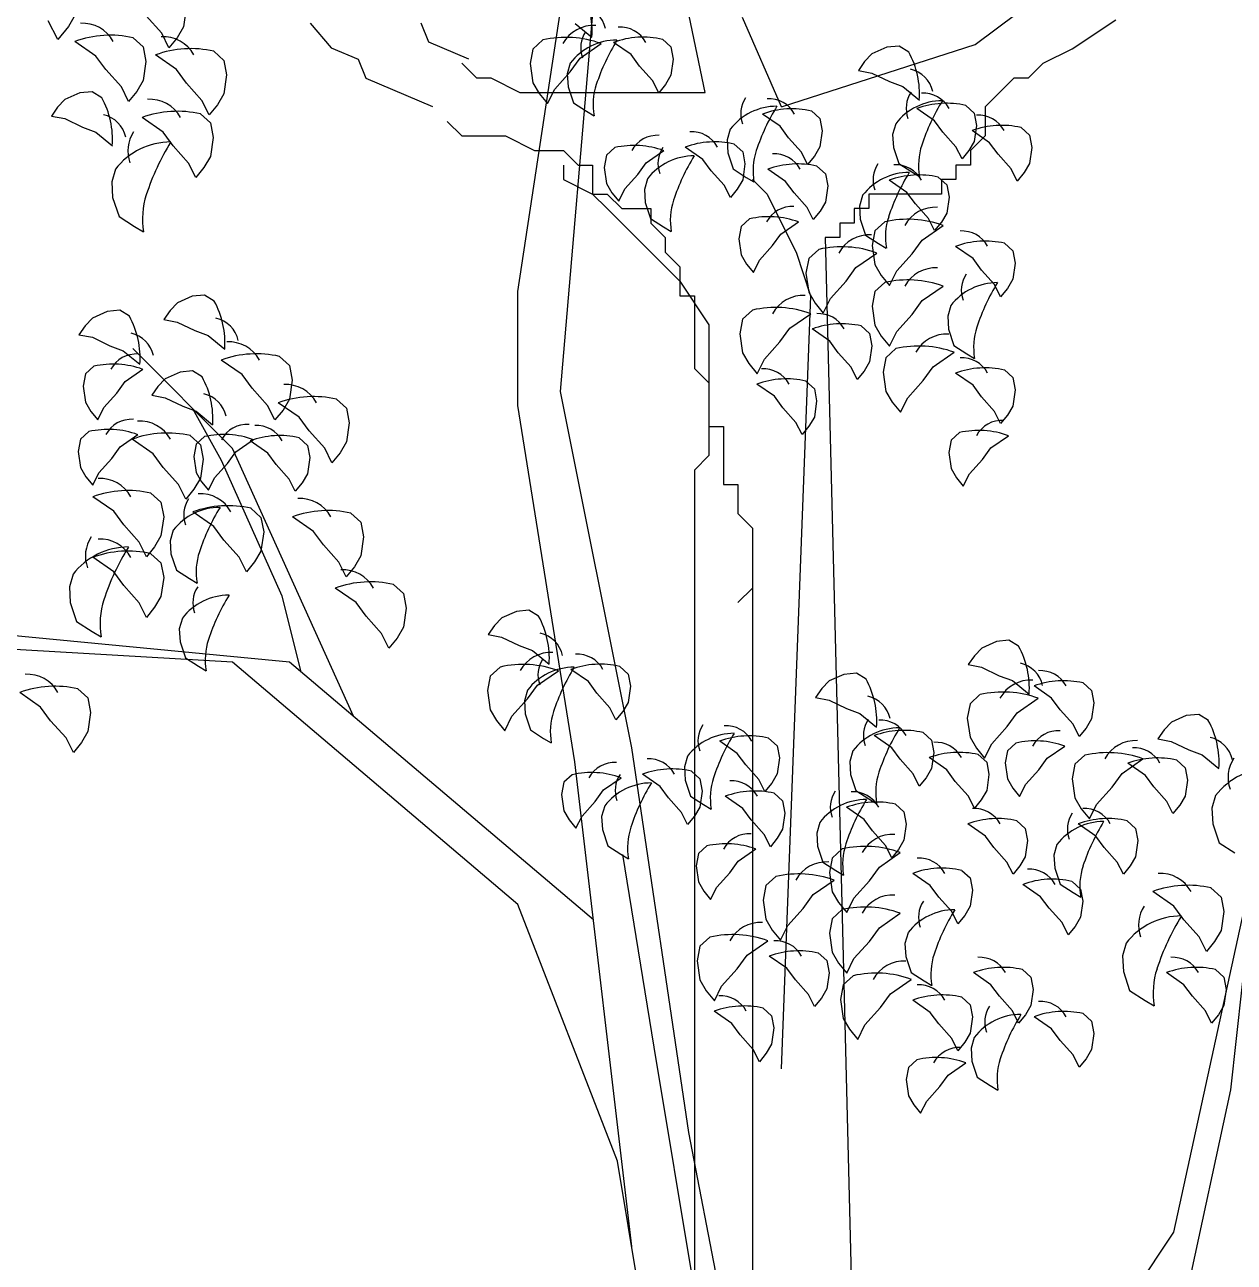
# Model space of a CAD drawing. Header units: metres. Extents: x 368 to 3789, y -155 to 1148.
# Drawn here: x 1308.71 to 1317.27, y 524.2 to 532.95 of the extents above; entities that cross this region are included whole.
import ezdxf

# ---------------------------------------------------------------- set-up
doc = ezdxf.new("R2010")
doc.units = ezdxf.units.M

# ---------------------------------------------------------------- blocks, each defined once
blk = doc.blocks.new('A$C09CF175E')
at = {"color": 45}
for p, q in [((1978.5, 4080.9), (2095.8, 4854.1)), ((2048.9, 3916.9), (2119.2, 4737)), ((1978.5, 3893.5), (1978.5, 4080.9)), ((1509.6, 3823.2), (1345.5, 3987.2)), ((2166.1, 3331.1), (2048.9, 3916.9)), ((1491.7, 3803.2), (1444.5, 3888.2)), ((2072.3, 3307.7), (1978.5, 3893.5)), ((1708.3, 3382.7), (1509.6, 3823.2)), ((1591, 3580.1), (1491.7, 3803.2)), ((1622.3, 3455.6), (1591, 3580.1)), ((1603.4, 3471.7), (1073.3, 3522.3)), ((1509.6, 3471.7), (1111, 3495.1)), ((1978.5, 3073.4), (1509.6, 3471.7)), ((2102.9, 3048), (1603.4, 3471.7)), ((2259.9, 2698.5), (2166.1, 3331.1)), ((2166.1, 2511), (2072.3, 3307.7)), ((3150.9, 2768.8), (3197.8, 3190.5)), ((2202.8, 2838.9), (2151.3, 3155.3)), ((3057.1, 2534.5), (3195.2, 3167.4)), ((2142.6, 2651.6), (1978.5, 3073.4)), ((2276.5, 2397.4), (2202.8, 2838.9)), ((3080.5, 2440.7), (3150.9, 2768.8)), ((2387.9, 2032.8), (2259.9, 2698.5)), ((2236.4, 2089.3), (2142.6, 2651.6)), ((2869.5, 2253.3), (3057.1, 2534.5))]:
    blk.add_line(p, q, dxfattribs=at)
at = {"color": 74}
for p, q in [((1253.3, 4539.9), (1239.7, 4516.6)), ((1433.4, 4547.6), (1428.9, 4516.3)), ((1222.2, 4495.3), (1206.6, 4526.3)), ((1393.1, 4505.8), (1367.6, 4534.2)), ((2073.2, 4521.7), (2100.5, 4499.4)), ((1239.7, 4516.6), (1222.2, 4495.3)), ((1346.2, 4498.2), (1362.7, 4483.2)), ((1405, 4481.9), (1393.1, 4505.8)), ((1418.5, 4498.3), (1405, 4481.9)), ((1428.9, 4516.3), (1418.5, 4498.3)), ((1284.9, 4468.3), (1250.5, 4492.2)), ((1362.7, 4483.2), (1367.2, 4459.3)), ((1478.8, 4476.1), (1495.2, 4461.2)), ((2003.6, 4479.7), (1999.1, 4455.8)), ((2020, 4494.7), (2003.6, 4479.7)), ((2081.3, 4464.8), (2115.7, 4488.7)), ((2165, 4470.6), (2136.1, 4490.7)), ((2216.6, 4495.8), (2230.5, 4483.2)), ((2230.5, 4483.2), (2234.3, 4463.1)), ((2585.3, 4482.6), (2560.9, 4471.7)), ((2605.7, 4484.5), (2585.3, 4482.6)), ((2621.6, 4474.7), (2605.7, 4484.5)), ((1301.4, 4445.9), (1284.9, 4468.3)), ((1367.2, 4459.3), (1362.7, 4428)), ((1417.5, 4446.2), (1383.1, 4470.1)), ((1495.2, 4461.2), (1499.7, 4437.3)), ((1999.1, 4455.8), (2003.6, 4424.4)), ((2064.9, 4456.7), (2059.9, 4439.1)), ((2064.9, 4442.4), (2081.3, 4464.8)), ((2178.9, 4451.7), (2165, 4470.6)), ((2234.3, 4463.1), (2230.5, 4436.7)), ((2548.8, 4459.1), (2538.7, 4444.4)), ((2560.9, 4471.7), (2548.8, 4459.1)), ((1326.8, 4417.5), (1301.4, 4445.9)), ((1433.9, 4423.8), (1417.5, 4446.2)), ((1499.7, 4437.3), (1495.2, 4405.9)), ((2039.5, 4414), (2064.9, 4442.4)), ((2059.9, 4439.1), (2061.2, 4417.7)), ((2200.3, 4427.8), (2178.9, 4451.7)), ((2230.5, 4436.7), (2221.7, 4421.6)), ((2538.7, 4444.4), (2560.8, 4440.3)), ((2560.8, 4440.3), (2589.6, 4426.3)), ((1338.8, 4393.6), (1326.8, 4417.5)), ((1362.7, 4428), (1352.2, 4410)), ((1459.3, 4395.4), (1433.9, 4423.8)), ((2003.6, 4424.4), (2014, 4406.5)), ((2061.2, 4417.7), (2070, 4391.3)), ((2210.3, 4407.7), (2200.3, 4427.8)), ((2221.7, 4421.6), (2210.3, 4407.7)), ((2589.6, 4426.3), (2611.6, 4418.1)), ((2611.6, 4418.1), (2638.9, 4395.8)), ((1234, 4396.8), (1221.9, 4384.2)), ((1258.4, 4407.7), (1234, 4396.8)), ((1278.8, 4409.6), (1258.4, 4407.7)), ((1294.7, 4399.7), (1278.8, 4409.6)), ((1352.2, 4410), (1338.8, 4393.6)), ((1471.3, 4371.5), (1459.3, 4395.4)), ((1495.2, 4405.9), (1484.7, 4388)), ((2014, 4406.5), (2027.5, 4390.1)), ((2027.5, 4390.1), (2039.5, 4414)), ((1221.9, 4384.2), (1211.7, 4369.5)), ((1484.7, 4388), (1471.3, 4371.5)), ((2070, 4391.3), (2091.4, 4377.5)), ((2091.4, 4377.5), (2104, 4369.9)), ((2461.5, 4378), (2475.3, 4365.4)), ((2663.8, 4361.9), (2634.8, 4382)), ((2715.4, 4387), (2729.2, 4374.5)), ((2729.2, 4374.5), (2733, 4354.3)), ((1211.7, 4369.5), (1233.9, 4365.3)), ((1233.9, 4365.3), (1262.7, 4351.3)), ((1395.4, 4343.2), (1361, 4367.1)), ((1456.7, 4373.1), (1473.1, 4358.2)), ((1473.1, 4358.2), (1477.6, 4334.3)), ((2409.9, 4352.8), (2380.9, 4372.9)), ((2475.3, 4365.4), (2479.1, 4345.3)), ((2600, 4357), (2594.9, 4339.4)), ((2677.6, 4343), (2663.8, 4361.9)), ((2733, 4354.3), (2729.2, 4327.9)), ((1262.7, 4351.3), (1284.7, 4343.2)), ((1284.7, 4343.2), (1312, 4320.9)), ((1411.8, 4320.8), (1395.4, 4343.2)), ((1477.6, 4334.3), (1473.1, 4302.9)), ((2327.9, 4348), (2322.9, 4330.4)), ((2423.7, 4333.9), (2409.9, 4352.8)), ((2445.1, 4310), (2423.7, 4333.9)), ((2479.1, 4345.3), (2475.3, 4318.8)), ((2594.9, 4339.4), (2596.2, 4318)), ((2699, 4319.1), (2677.6, 4343)), ((2754.5, 4325.6), (2725.5, 4345.8)), ((2806.1, 4350.8), (2819.9, 4338.2)), ((2819.9, 4338.2), (2823.7, 4318.1)), ((1437.2, 4292.4), (1411.8, 4320.8)), ((2138.3, 4317.7), (2124.5, 4305.1)), ((2282.9, 4298.4), (2253.9, 4318.6)), ((2322.9, 4330.4), (2324.1, 4309)), ((2334.5, 4323.6), (2348.4, 4311)), ((2475.3, 4318.8), (2466.5, 4303.7)), ((2596.2, 4318), (2605, 4291.6)), ((2709.1, 4299), (2699, 4319.1)), ((2729.2, 4327.9), (2720.4, 4312.8)), ((2768.3, 4306.8), (2754.5, 4325.6)), ((2823.7, 4318.1), (2819.9, 4291.7)), ((1473.1, 4302.9), (1462.6, 4285)), ((2124.5, 4305.1), (2120.7, 4285)), ((2189.9, 4292.6), (2218.9, 4312.7)), ((2296.7, 4279.6), (2282.9, 4298.4)), ((2324.1, 4309), (2333, 4282.6)), ((2348.4, 4311), (2352.1, 4290.9)), ((2455.2, 4289.9), (2445.1, 4310)), ((2466.5, 4303.7), (2455.2, 4289.9)), ((2720.4, 4312.8), (2709.1, 4299)), ((2789.7, 4282.9), (2768.3, 4306.8)), ((1317, 4282.1), (1311, 4261.2)), ((1449.2, 4268.5), (1437.2, 4292.4)), ((1462.6, 4285), (1449.2, 4268.5)), ((2120.7, 4285), (2124.5, 4258.6)), ((2154.7, 4249.8), (2176.1, 4273.7)), ((2176.1, 4273.7), (2189.9, 4292.6)), ((2318.1, 4255.7), (2296.7, 4279.6)), ((2333, 4282.6), (2354.4, 4268.7)), ((2352.1, 4290.9), (2348.4, 4264.5)), ((2418.9, 4262.2), (2390, 4282.3)), ((2470.5, 4287.4), (2484.4, 4274.8)), ((2484.4, 4274.8), (2488.2, 4254.6)), ((2605, 4291.6), (2626.4, 4277.8)), ((2626.4, 4277.8), (2639, 4270.2)), ((2799.8, 4262.7), (2789.7, 4282.9)), ((2811.1, 4276.6), (2799.8, 4262.7)), ((2819.9, 4291.7), (2811.1, 4276.6)), ((1311, 4261.2), (1312.5, 4235.8)), ((2124.5, 4258.6), (2133.3, 4243.5)), ((2191.9, 4266.4), (2186.9, 4248.8)), ((2328.2, 4235.5), (2318.1, 4255.7)), ((2348.4, 4264.5), (2339.6, 4249.4)), ((2354.4, 4268.7), (2366.9, 4261.2)), ((2432.8, 4243.3), (2418.9, 4262.2)), ((2488.2, 4254.6), (2484.4, 4228.2)), ((2618.4, 4244.1), (2589.5, 4264.2)), ((2670, 4269.2), (2683.9, 4256.6)), ((2683.9, 4256.6), (2687.7, 4236.5)), ((1312.5, 4235.8), (1323, 4204.5)), ((2133.3, 4243.5), (2144.6, 4229.6)), ((2144.6, 4229.6), (2154.7, 4249.8)), ((2186.9, 4248.8), (2188.1, 4227.4)), ((2339.6, 4249.4), (2328.2, 4235.5)), ((2454.2, 4219.4), (2432.8, 4243.3)), ((2545.6, 4239.2), (2540.5, 4221.6)), ((2632.3, 4225.2), (2618.4, 4244.1)), ((2687.7, 4236.5), (2683.9, 4210.1)), ((2188.1, 4227.4), (2196.9, 4201)), ((2464.2, 4199.3), (2454.2, 4219.4)), ((2475.6, 4213.1), (2464.2, 4199.3)), ((2484.4, 4228.2), (2475.6, 4213.1)), ((2540.5, 4221.6), (2541.8, 4200.2)), ((2653.7, 4201.3), (2632.3, 4225.2)), ((1323, 4204.5), (1348.4, 4188)), ((2196.9, 4201), (2218.3, 4187.2)), ((2359.8, 4200.6), (2345.9, 4188)), ((2411.4, 4175.4), (2440.3, 4195.5)), ((2541.8, 4200.2), (2550.6, 4173.8)), ((2582.3, 4195.6), (2565.8, 4180.7)), ((2663.7, 4181.2), (2653.7, 4201.3)), ((2675.1, 4195), (2663.7, 4181.2)), ((2683.9, 4210.1), (2675.1, 4195)), ((1348.4, 4188), (1363.3, 4179.1)), ((2218.3, 4187.2), (2230.9, 4179.6)), ((2345.9, 4188), (2342.1, 4167.8)), ((2397.5, 4156.5), (2411.4, 4175.4)), ((2550.6, 4173.8), (2572, 4160)), ((2565.8, 4180.7), (2561.3, 4156.8)), ((2643.6, 4165.7), (2677.9, 4189.6)), ((2342.1, 4167.8), (2345.9, 4141.4)), ((2376.1, 4132.6), (2397.5, 4156.5)), ((2561.3, 4156.8), (2565.8, 4125.4)), ((2572, 4160), (2584.6, 4152.4)), ((2627.1, 4143.3), (2643.6, 4165.7)), ((2727.2, 4135.3), (2698.3, 4155.4)), ((2778.9, 4160.5), (2792.7, 4147.9)), ((2345.9, 4141.4), (2354.7, 4126.3)), ((2366.1, 4112.5), (2376.1, 4132.6)), ((2457, 4135.4), (2452.5, 4111.5)), ((2473.4, 4150.3), (2457, 4135.4)), ((2534.7, 4120.4), (2569.1, 4144.3)), ((2601.7, 4114.9), (2627.1, 4143.3)), ((2741.1, 4116.4), (2727.2, 4135.3)), ((2792.7, 4147.9), (2796.5, 4127.8)), ((2354.7, 4126.3), (2366.1, 4112.5)), ((2452.5, 4111.5), (2457, 4080.1)), ((2518.3, 4098), (2534.7, 4120.4)), ((2565.8, 4125.4), (2576.3, 4107.5)), ((2589.7, 4091), (2601.7, 4114.9)), ((2762.5, 4092.5), (2741.1, 4116.4)), ((2796.5, 4127.8), (2792.7, 4101.4)), ((2492.9, 4069.6), (2518.3, 4098)), ((2582.3, 4095.9), (2565.8, 4081)), ((2576.3, 4107.5), (2589.7, 4091)), ((2643.6, 4066.1), (2677.9, 4090)), ((2772.6, 4072.4), (2762.5, 4092.5)), ((2792.7, 4101.4), (2783.9, 4086.3)), ((1443.3, 4073.2), (1418.9, 4062.3)), ((1463.7, 4075.1), (1443.3, 4073.2)), ((1479.6, 4065.3), (1463.7, 4075.1)), ((2457, 4080.1), (2467.5, 4062.2)), ((2480.9, 4045.7), (2492.9, 4069.6)), ((2565.8, 4081), (2561.3, 4057.1)), ((2783.9, 4086.3), (2772.6, 4072.4)), ((1324.1, 4050.2), (1303.7, 4048.3)), ((1340, 4040.4), (1324.1, 4050.2)), ((1406.8, 4049.7), (1396.6, 4035)), ((1418.9, 4062.3), (1406.8, 4049.7)), ((2364.6, 4050.6), (2348.2, 4035.7)), ((2467.5, 4062.2), (2480.9, 4045.7)), ((2561.3, 4057.1), (2565.8, 4025.7)), ((2627.1, 4043.6), (2643.6, 4066.1)), ((2690.7, 4058), (2685.6, 4040.4)), ((1279.4, 4037.4), (1267.3, 4024.8)), ((1303.7, 4048.3), (1279.4, 4037.4)), ((1396.6, 4035), (1418.7, 4030.9)), ((1418.7, 4030.9), (1447.6, 4016.9)), ((2348.2, 4035.7), (2343.7, 4011.8)), ((2425.9, 4020.7), (2460.3, 4044.6)), ((2601.7, 4015.3), (2627.1, 4043.6)), ((2685.6, 4040.4), (2686.9, 4019)), ((1267.3, 4024.8), (1257.1, 4010.1)), ((1257.1, 4010.1), (1279.2, 4006)), ((1447.6, 4016.9), (1469.6, 4008.7)), ((1469.6, 4008.7), (1496.9, 3986.4)), ((2343.7, 4011.8), (2348.2, 3980.4)), ((2409.5, 3998.3), (2425.9, 4020.7)), ((2491.5, 3999.4), (2462.5, 4019.5)), ((2543.1, 4024.5), (2556.9, 4012)), ((2556.9, 4012), (2560.7, 3991.8)), ((2565.8, 4025.7), (2576.3, 4007.8)), ((2589.7, 3991.3), (2601.7, 4015.3)), ((2686.9, 4019), (2695.7, 3992.6)), ((1279.2, 4006), (1308.1, 3992)), ((1308.1, 3992), (1330, 3983.8)), ((2384.1, 3969.9), (2409.5, 3998.3)), ((2505.3, 3980.5), (2491.5, 3999.4)), ((2560.7, 3991.8), (2556.9, 3965.4)), ((2576.3, 4007.8), (2589.7, 3991.3)), ((2695.7, 3992.6), (2717.1, 3978.7)), ((1330, 3983.8), (1357.3, 3961.5)), ((1525.4, 3944.6), (1491, 3968.5)), ((1586.7, 3974.4), (1603.1, 3959.5)), ((2348.2, 3980.4), (2358.6, 3962.5)), ((2372.1, 3946), (2384.1, 3969.9)), ((2526.7, 3956.6), (2505.3, 3980.5)), ((2583.9, 3972.2), (2579.5, 3948.3)), ((2600.4, 3987.2), (2583.9, 3972.2)), ((2661.7, 3957.3), (2696.1, 3981.2)), ((2717.1, 3978.7), (2729.7, 3971.2)), ((1281.7, 3958.3), (1267.9, 3945.7)), ((1333.3, 3933.1), (1362.3, 3953.2)), ((1423.3, 3948.7), (1399, 3937.8)), ((1443.7, 3950.6), (1423.3, 3948.7)), ((1459.6, 3940.8), (1443.7, 3950.6)), ((1603.1, 3959.5), (1607.6, 3935.6)), ((2358.6, 3962.5), (2372.1, 3946)), ((2536.8, 3936.5), (2526.7, 3956.6)), ((2548.1, 3950.3), (2536.8, 3936.5)), ((2556.9, 3965.4), (2548.1, 3950.3)), ((2579.5, 3948.3), (2583.9, 3917)), ((2645.3, 3934.9), (2661.7, 3957.3)), ((2727.2, 3926.9), (2698.3, 3947)), ((2778.9, 3952.1), (2792.7, 3939.5)), ((1267.9, 3945.7), (1264.1, 3925.6)), ((1319.5, 3914.2), (1333.3, 3933.1)), ((1399, 3937.8), (1386.9, 3925.2)), ((1541.8, 3922.1), (1525.4, 3944.6)), ((1607.6, 3935.6), (1603.1, 3904.2)), ((2400.8, 3908.8), (2371.8, 3928.9)), ((2452.4, 3933.9), (2466.3, 3921.3)), ((2619.8, 3906.5), (2645.3, 3934.9)), ((2741.1, 3908), (2727.2, 3926.9)), ((2792.7, 3939.5), (2796.5, 3919.3)), ((1264.1, 3925.6), (1267.9, 3899.1)), ((1298.1, 3890.3), (1319.5, 3914.2)), ((1386.9, 3925.2), (1376.7, 3910.5)), ((1376.7, 3910.5), (1398.8, 3906.4)), ((1398.8, 3906.4), (1427.7, 3892.4)), ((1567.3, 3893.8), (1541.8, 3922.1)), ((2414.6, 3889.9), (2400.8, 3908.8)), ((2466.3, 3921.3), (2470, 3901.2)), ((2583.9, 3917), (2594.4, 3899)), ((2607.9, 3882.6), (2619.8, 3906.5)), ((2762.5, 3884.1), (2741.1, 3908)), ((2796.5, 3919.3), (2792.7, 3892.9)), ((1267.9, 3899.1), (1276.7, 3884)), ((1288, 3870.2), (1298.1, 3890.3)), ((1427.7, 3892.4), (1449.6, 3884.2)), ((1579.2, 3869.9), (1567.3, 3893.8)), ((1592.7, 3886.3), (1579.2, 3869.9)), ((1619.2, 3874.3), (1584.8, 3898.2)), ((1603.1, 3904.2), (1592.7, 3886.3)), ((1680.5, 3904.1), (1696.9, 3889.2)), ((1696.9, 3889.2), (1701.4, 3865.3)), ((2436, 3866), (2414.6, 3889.9)), ((2470, 3901.2), (2466.3, 3874.8)), ((2594.4, 3899), (2607.9, 3882.6)), ((2792.7, 3892.9), (2783.9, 3877.8)), ((1276.7, 3884), (1288, 3870.2)), ((1449.6, 3884.2), (1476.9, 3861.9)), ((1635.6, 3851.9), (1619.2, 3874.3)), ((2446.1, 3845.9), (2436, 3866)), ((2466.3, 3874.8), (2457.4, 3859.7)), ((2772.6, 3864), (2762.5, 3884.1)), ((2783.9, 3877.8), (2772.6, 3864)), ((1273.4, 3850.8), (1259.6, 3838.3)), ((1325.1, 3825.7), (1354, 3845.8)), ((1661.1, 3823.5), (1635.6, 3851.9)), ((1701.4, 3865.3), (1696.9, 3833.9)), ((2457.4, 3859.7), (2446.1, 3845.9)), ((2705, 3849.1), (2691.1, 3836.5)), ((1259.6, 3838.3), (1255.8, 3818.1)), ((1311.2, 3806.8), (1325.1, 3825.7)), ((1378.9, 3814.4), (1344.6, 3838.3)), ((1440.2, 3844.3), (1456.7, 3829.3)), ((1449.8, 3830), (1446, 3809.9)), ((1463.6, 3842.6), (1449.8, 3830)), ((1456.7, 3829.3), (1461.2, 3805.4)), ((1515.2, 3817.4), (1544.2, 3837.6)), ((1567.5, 3815.6), (1538.5, 3835.7)), ((1619.1, 3840.7), (1632.9, 3828.1)), ((1632.9, 3828.1), (1636.7, 3808)), ((1696.9, 3833.9), (1686.5, 3816)), ((2691.1, 3836.5), (2687.3, 3816.4)), ((2756.6, 3823.9), (2785.5, 3844.1)), ((1255.8, 3818.1), (1259.6, 3791.7)), ((1289.8, 3782.9), (1311.2, 3806.8)), ((1395.4, 3792), (1378.9, 3814.4)), ((1446, 3809.9), (1449.8, 3783.5)), ((1461.2, 3805.4), (1456.7, 3774)), ((1501.4, 3798.6), (1515.2, 3817.4)), ((1581.3, 3796.7), (1567.5, 3815.6)), ((1636.7, 3808), (1632.9, 3781.6)), ((1673, 3799.6), (1661.1, 3823.5)), ((1686.5, 3816), (1673, 3799.6)), ((2687.3, 3816.4), (2691.1, 3790)), ((2721.3, 3781.2), (2742.7, 3805.1)), ((2742.7, 3805.1), (2756.6, 3823.9)), ((1259.6, 3791.7), (1268.4, 3776.6)), ((1420.8, 3763.6), (1395.4, 3792)), ((1480, 3774.6), (1501.4, 3798.6)), ((1602.7, 3772.8), (1581.3, 3796.7)), ((2691.1, 3790), (2699.9, 3774.9)), ((1268.4, 3776.6), (1279.7, 3762.8)), ((1279.7, 3762.8), (1289.8, 3782.9)), ((1456.7, 3774), (1446.2, 3756.1)), ((1449.8, 3783.5), (1458.6, 3768.4)), ((1458.6, 3768.4), (1469.9, 3754.5)), ((1469.9, 3754.5), (1480, 3774.6)), ((1612.8, 3752.7), (1602.7, 3772.8)), ((1624.1, 3766.5), (1612.8, 3752.7)), ((1632.9, 3781.6), (1624.1, 3766.5)), ((2699.9, 3774.9), (2711.2, 3761)), ((2711.2, 3761), (2721.3, 3781.2)), ((1314.2, 3719.8), (1279.8, 3743.7)), ((1375.5, 3749.6), (1391.9, 3734.7)), ((1432.8, 3739.7), (1420.8, 3763.6)), ((1446.2, 3756.1), (1432.8, 3739.7)), ((1391.9, 3734.7), (1396.4, 3710.8)), ((1539.9, 3724.7), (1556.4, 3709.8)), ((1330.6, 3697.3), (1314.2, 3719.8)), ((1396.4, 3710.8), (1391.9, 3679.4)), ((1478.6, 3694.9), (1444.2, 3718.8)), ((1556.4, 3709.8), (1560.9, 3685.9)), ((1642.6, 3686.8), (1608.2, 3710.7)), ((1703.9, 3716.7), (1720.4, 3701.8)), ((1356, 3669), (1330.6, 3697.3)), ((1412.2, 3688.6), (1407.1, 3671)), ((1495.1, 3672.4), (1478.6, 3694.9)), ((1560.9, 3685.9), (1556.4, 3654.5)), ((1659.1, 3664.4), (1642.6, 3686.8)), ((1720.4, 3701.8), (1724.9, 3677.9)), ((1368, 3645), (1356, 3669)), ((1391.9, 3679.4), (1381.4, 3661.5)), ((1407.1, 3671), (1408.4, 3649.6)), ((1520.5, 3644.1), (1495.1, 3672.4)), ((1684.5, 3636), (1659.1, 3664.4)), ((1724.9, 3677.9), (1720.4, 3646.5)), ((1314.2, 3620.1), (1279.8, 3644.1)), ((1381.4, 3661.5), (1368, 3645)), ((1375.5, 3650), (1391.9, 3635.1)), ((1408.4, 3649.6), (1417.2, 3623.2)), ((1532.4, 3620.1), (1520.5, 3644.1)), ((1556.4, 3654.5), (1545.9, 3636.6)), ((1720.4, 3646.5), (1709.9, 3628.5)), ((1391.9, 3635.1), (1396.4, 3611.2)), ((1417.2, 3623.2), (1438.6, 3609.3)), ((1545.9, 3636.6), (1532.4, 3620.1)), ((1696.5, 3612.1), (1684.5, 3636)), ((1709.9, 3628.5), (1696.5, 3612.1)), ((1247.3, 3616.3), (1241.3, 3595.4)), ((1330.6, 3597.7), (1314.2, 3620.1)), ((1396.4, 3611.2), (1391.9, 3579.8)), ((1438.6, 3609.3), (1451.2, 3601.8)), ((1241.3, 3595.4), (1242.8, 3570)), ((1356, 3569.3), (1330.6, 3597.7)), ((1713, 3569.7), (1678.6, 3593.6)), ((1774.3, 3599.5), (1790.7, 3584.6)), ((1790.7, 3584.6), (1795.2, 3560.7)), ((1242.8, 3570), (1253.2, 3538.6)), ((1368, 3545.4), (1356, 3569.3)), ((1381.4, 3561.9), (1368, 3545.4)), ((1391.9, 3579.8), (1381.4, 3561.9)), ((1729.4, 3547.2), (1713, 3569.7)), ((1795.2, 3560.7), (1790.7, 3529.3)), ((1427.1, 3544.1), (1422.1, 3526.5)), ((1754.8, 3518.9), (1729.4, 3547.2)), ((1952.2, 3544.4), (1940.1, 3531.8)), ((1976.5, 3555.3), (1952.2, 3544.4)), ((1996.9, 3557.2), (1976.5, 3555.3)), ((2012.8, 3547.3), (1996.9, 3557.2)), ((1253.2, 3538.6), (1278.7, 3522.2)), ((1278.7, 3522.2), (1293.6, 3513.2)), ((1422.1, 3526.5), (1423.4, 3505.1)), ((1790.7, 3529.3), (1780.3, 3511.4)), ((1940.1, 3531.8), (1929.9, 3517.1)), ((1423.4, 3505.1), (1432.2, 3478.7)), ((1766.8, 3495), (1754.8, 3518.9)), ((1780.3, 3511.4), (1766.8, 3495)), ((1929.9, 3517.1), (1952, 3512.9)), ((1952, 3512.9), (1980.9, 3498.9)), ((2765.8, 3505.9), (2741.5, 3495)), ((2786.2, 3507.8), (2765.8, 3505.9)), ((2802.1, 3497.9), (2786.2, 3507.8)), ((1980.9, 3498.9), (2002.8, 3490.8)), ((2002.8, 3490.8), (2030.2, 3468.5)), ((2729.4, 3482.4), (2719.2, 3467.7)), ((2741.5, 3495), (2729.4, 3482.4)), ((1432.2, 3478.7), (1453.6, 3464.9)), ((1453.6, 3464.9), (1466.2, 3457.3)), ((1949.7, 3463.7), (1933.2, 3448.8)), ((2094.7, 3439.7), (2065.7, 3459.8)), ((2146.3, 3464.8), (2160.1, 3452.2)), ((2719.2, 3467.7), (2741.3, 3463.5)), ((2741.3, 3463.5), (2770.2, 3449.5)), ((1933.2, 3448.8), (1928.8, 3424.9)), ((2011, 3433.8), (2045.4, 3457.7)), ((2108.5, 3420.8), (2094.7, 3439.7)), ((2160.1, 3452.2), (2163.9, 3432.1)), ((2490.6, 3440.8), (2478.5, 3428.2)), ((2515, 3451.7), (2490.6, 3440.8)), ((2535.4, 3453.6), (2515, 3451.7)), ((2551.3, 3443.7), (2535.4, 3453.6)), ((2770.2, 3449.5), (2792.1, 3441.4)), ((2792.1, 3441.4), (2819.5, 3419.1)), ((1194.1, 3397.9), (1159.7, 3421.9)), ((1255.4, 3427.8), (1271.8, 3412.9)), ((1928.8, 3424.9), (1933.2, 3393.5)), ((1994.6, 3425.8), (1989.6, 3408.1)), ((1994.5, 3411.4), (2011, 3433.8)), ((2129.9, 3396.9), (2108.5, 3420.8)), ((2163.9, 3432.1), (2160.1, 3405.7)), ((2478.5, 3428.2), (2468.3, 3413.5)), ((2738.6, 3418.4), (2722.2, 3403.5)), ((2856.4, 3412.5), (2827.5, 3432.6)), ((2908, 3437.6), (2921.9, 3425)), ((2921.9, 3425), (2925.6, 3404.9)), ((1210.5, 3375.5), (1194.1, 3397.9)), ((1271.8, 3412.9), (1276.3, 3389)), ((1969.1, 3383), (1994.5, 3411.4)), ((1989.6, 3408.1), (1990.8, 3386.8)), ((2160.1, 3405.7), (2151.3, 3390.6)), ((2468.3, 3413.5), (2490.4, 3409.3)), ((2490.4, 3409.3), (2519.3, 3395.3)), ((2722.2, 3403.5), (2717.7, 3379.5)), ((2799.9, 3388.5), (2834.3, 3412.4)), ((2870.3, 3393.6), (2856.4, 3412.5)), ((2925.6, 3404.9), (2921.9, 3378.5)), ((1276.3, 3389), (1271.8, 3357.6)), ((1933.2, 3393.5), (1943.7, 3375.6)), ((1957.2, 3359.1), (1969.1, 3383)), ((1990.8, 3386.8), (1999.6, 3360.3)), ((2140, 3376.8), (2129.9, 3396.9)), ((2151.3, 3390.6), (2140, 3376.8)), ((2519.3, 3395.3), (2541.2, 3387.2)), ((2541.2, 3387.2), (2568.6, 3364.9)), ((2717.7, 3379.5), (2722.2, 3348.2)), ((2783.5, 3366.1), (2799.9, 3388.5)), ((2891.7, 3369.7), (2870.3, 3393.6)), ((2921.9, 3378.5), (2913.1, 3363.4)), ((3077.8, 3383.9), (3053.4, 3373)), ((3098.2, 3385.8), (3077.8, 3383.9)), ((3114.1, 3376), (3098.2, 3385.8)), ((1235.9, 3347.1), (1210.5, 3375.5)), ((1271.8, 3357.6), (1261.4, 3339.7)), ((1943.7, 3375.6), (1957.2, 3359.1)), ((1999.6, 3360.3), (2021, 3346.5)), ((2758.1, 3337.7), (2783.5, 3366.1)), ((2901.7, 3349.6), (2891.7, 3369.7)), ((2913.1, 3363.4), (2901.7, 3349.6)), ((3041.3, 3360.4), (3031.1, 3345.7)), ((3053.4, 3373), (3041.3, 3360.4)), ((1247.9, 3323.2), (1235.9, 3347.1)), ((1261.4, 3339.7), (1247.9, 3323.2)), ((2021, 3346.5), (2033.6, 3338.9)), ((2339.5, 3321.8), (2310.6, 3342)), ((2391.1, 3347), (2405, 3334.4)), ((2593.4, 3330.9), (2564.5, 3351)), ((2645, 3356.1), (2658.9, 3343.5)), ((2658.9, 3343.5), (2662.7, 3323.4)), ((2722.2, 3348.2), (2732.6, 3330.2)), ((2746.1, 3313.8), (2758.1, 3337.7)), ((2797.4, 3338.8), (2783.6, 3326.2)), ((3031.1, 3345.7), (3053.2, 3341.5)), ((3053.2, 3341.5), (3082.1, 3327.5)), ((2257.6, 3317), (2252.5, 3299.4)), ((2353.4, 3303), (2339.5, 3321.8)), ((2405, 3334.4), (2408.8, 3314.3)), ((2529.6, 3326.1), (2524.6, 3308.5)), ((2607.3, 3312), (2593.4, 3330.9)), ((2662.7, 3323.4), (2658.9, 3296.9)), ((2732.6, 3330.2), (2746.1, 3313.8)), ((2735.7, 3319.8), (2749.6, 3307.2)), ((2783.6, 3326.2), (2779.8, 3306.1)), ((2849.1, 3313.7), (2878, 3333.8)), ((2910.9, 3318.7), (2894.5, 3303.8)), ((3082.1, 3327.5), (3104.1, 3319.4)), ((3104.1, 3319.4), (3131.4, 3297.1)), ((2252.5, 3299.4), (2253.8, 3278)), ((2374.8, 3279.1), (2353.4, 3303)), ((2408.8, 3314.3), (2405, 3287.9)), ((2524.6, 3308.5), (2525.9, 3287.1)), ((2628.7, 3288.1), (2607.3, 3312)), ((2658.9, 3296.9), (2650.1, 3281.8)), ((2684.1, 3294.7), (2655.2, 3314.8)), ((2749.6, 3307.2), (2753.4, 3287.1)), ((2779.8, 3306.1), (2783.6, 3279.7)), ((2835.2, 3294.8), (2849.1, 3313.7)), ((2894.5, 3303.8), (2890, 3279.9)), ((2972.2, 3288.8), (3006.6, 3312.7)), ((3010.6, 3285.6), (2981.6, 3305.7)), ((3062.2, 3310.8), (3076, 3298.2)), ((3076, 3298.2), (3079.8, 3278)), ((2068, 3286.7), (2054.1, 3274.2)), ((2119.6, 3261.6), (2148.5, 3281.7)), ((2212.6, 3267.5), (2183.6, 3287.6)), ((2253.8, 3278), (2262.6, 3251.6)), ((2264.2, 3292.6), (2278, 3280.1)), ((2278, 3280.1), (2281.8, 3259.9)), ((2384.8, 3258.9), (2374.8, 3279.1)), ((2405, 3287.9), (2396.2, 3272.8)), ((2525.9, 3287.1), (2534.7, 3260.6)), ((2638.7, 3268), (2628.7, 3288.1)), ((2650.1, 3281.8), (2638.7, 3268)), ((2698, 3275.8), (2684.1, 3294.7)), ((2719.4, 3251.9), (2698, 3275.8)), ((2753.4, 3287.1), (2749.6, 3260.7)), ((2783.6, 3279.7), (2792.4, 3264.6)), ((2813.8, 3270.9), (2835.2, 3294.8)), ((2890, 3279.9), (2894.5, 3248.5)), ((2955.8, 3266.4), (2972.2, 3288.8)), ((3024.4, 3266.7), (3010.6, 3285.6)), ((3079.8, 3278), (3076, 3251.6)), ((2054.1, 3274.2), (2050.4, 3254)), ((2105.7, 3242.7), (2119.6, 3261.6)), ((2226.4, 3248.6), (2212.6, 3267.5)), ((2281.8, 3259.9), (2278, 3233.5)), ((2396.2, 3272.8), (2384.8, 3258.9)), ((2400.2, 3256.4), (2414, 3243.8)), ((2534.7, 3260.6), (2556.1, 3246.8)), ((2749.6, 3260.7), (2740.8, 3245.6)), ((2792.4, 3264.6), (2803.7, 3250.8)), ((2803.7, 3250.8), (2813.8, 3270.9)), ((2930.4, 3238), (2955.8, 3266.4)), ((3045.8, 3242.8), (3024.4, 3266.7)), ((2050.4, 3254), (2054.1, 3227.6)), ((2084.3, 3218.8), (2105.7, 3242.7)), ((2121.6, 3235.4), (2116.5, 3217.8)), ((2247.8, 3224.7), (2226.4, 3248.6)), ((2262.6, 3251.6), (2284, 3237.7)), ((2284, 3237.7), (2296.6, 3230.2)), ((2348.6, 3231.2), (2319.6, 3251.4)), ((2414, 3243.8), (2417.8, 3223.7)), ((2556.1, 3246.8), (2568.7, 3239.3)), ((2599.7, 3238.3), (2613.5, 3225.7)), ((2729.4, 3231.8), (2719.4, 3251.9)), ((2740.8, 3245.6), (2729.4, 3231.8)), ((2894.5, 3248.5), (2904.9, 3230.6)), ((2918.4, 3214.1), (2930.4, 3238)), ((3055.9, 3222.7), (3045.8, 3242.8)), ((3067.2, 3236.5), (3055.9, 3222.7)), ((3076, 3251.6), (3067.2, 3236.5)), ((3126, 3252.4), (3120, 3231.5)), ((2054.1, 3227.6), (2062.9, 3212.5)), ((2074.3, 3198.7), (2084.3, 3218.8)), ((2116.5, 3217.8), (2117.8, 3196.4)), ((2257.9, 3204.6), (2247.8, 3224.7)), ((2269.2, 3218.4), (2257.9, 3204.6)), ((2278, 3233.5), (2269.2, 3218.4)), ((2362.4, 3212.4), (2348.6, 3231.2)), ((2417.8, 3223.7), (2414, 3197.3)), ((2548.1, 3213.1), (2519.1, 3233.2)), ((2613.5, 3225.7), (2617.3, 3205.6)), ((2904.9, 3230.6), (2918.4, 3214.1)), ((3120, 3231.5), (3121.5, 3206.1)), ((2062.9, 3212.5), (2074.3, 3198.7)), ((2117.8, 3196.4), (2126.6, 3170)), ((2383.8, 3188.4), (2362.4, 3212.4)), ((2414, 3197.3), (2405.2, 3182.2)), ((2475.2, 3208.3), (2470.2, 3190.6)), ((2561.9, 3194.2), (2548.1, 3213.1)), ((2583.3, 3170.3), (2561.9, 3194.2)), ((2617.3, 3205.6), (2613.5, 3179.1)), ((2747.6, 3185.9), (2718.6, 3206)), ((2799.2, 3211.1), (2813.1, 3198.5)), ((2813.1, 3198.5), (2816.8, 3178.4)), ((2929, 3185.9), (2900, 3206)), ((2980.6, 3211.1), (2994.4, 3198.5)), ((2994.4, 3198.5), (2998.2, 3178.4)), ((3121.5, 3206.1), (3132, 3174.7)), ((2393.9, 3168.3), (2383.8, 3188.4)), ((2405.2, 3182.2), (2393.9, 3168.3)), ((2470.2, 3190.6), (2471.4, 3169.3)), ((2613.5, 3179.1), (2604.7, 3164)), ((2761.4, 3167), (2747.6, 3185.9)), ((2816.8, 3178.4), (2813.1, 3151.9)), ((2942.8, 3167), (2929, 3185.9)), ((2998.2, 3178.4), (2994.4, 3151.9)), ((3132, 3174.7), (3157.4, 3158.3)), ((2126.6, 3170), (2148, 3156.2)), ((2148, 3156.2), (2160.6, 3148.6)), ((2275.6, 3157), (2271.8, 3136.9)), ((2289.4, 3169.6), (2275.6, 3157)), ((2341, 3144.4), (2370, 3164.6)), ((2471.4, 3169.3), (2480.3, 3142.8)), ((2511.9, 3164.7), (2495.5, 3149.7)), ((2573.2, 3134.8), (2607.6, 3158.7)), ((2593.4, 3150.2), (2583.3, 3170.3)), ((2604.7, 3164), (2593.4, 3150.2)), ((2782.8, 3143.1), (2761.4, 3167)), ((2865.2, 3172), (2860.1, 3154.4)), ((2860.1, 3154.4), (2861.4, 3133)), ((2964.2, 3143.1), (2942.8, 3167)), ((2271.8, 3136.9), (2275.6, 3110.5)), ((2327.2, 3125.6), (2341, 3144.4)), ((2480.3, 3142.8), (2501.7, 3129)), ((2495.5, 3149.7), (2491, 3125.8)), ((2556.8, 3112.4), (2573.2, 3134.8)), ((2792.9, 3123), (2782.8, 3143.1)), ((2804.2, 3136.8), (2792.9, 3123)), ((2813.1, 3151.9), (2804.2, 3136.8)), ((2974.3, 3123), (2964.2, 3143.1)), ((2985.6, 3136.8), (2974.3, 3123)), ((2994.4, 3151.9), (2985.6, 3136.8)), ((2305.8, 3101.7), (2327.2, 3125.6)), ((2403.1, 3119.3), (2386.7, 3104.4)), ((2464.4, 3089.5), (2498.8, 3113.4)), ((2491, 3125.8), (2495.5, 3094.4)), ((2501.7, 3129), (2514.2, 3121.5)), ((2656.9, 3104.4), (2628, 3124.5)), ((2708.5, 3129.5), (2722.4, 3116.9)), ((2722.4, 3116.9), (2726.1, 3096.8)), ((2861.4, 3133), (2870.2, 3106.6)), ((2275.6, 3110.5), (2284.4, 3095.4)), ((2284.4, 3095.4), (2295.7, 3081.5)), ((2295.7, 3081.5), (2305.8, 3101.7)), ((2386.7, 3104.4), (2382.2, 3080.5)), ((2495.5, 3094.4), (2505.9, 3076.5)), ((2531.4, 3084), (2556.8, 3112.4)), ((2670.8, 3085.5), (2656.9, 3104.4)), ((2726.1, 3096.8), (2722.4, 3070.4)), ((2838.3, 3086.2), (2809.3, 3106.4)), ((2870.2, 3106.6), (2891.6, 3092.8)), ((2889.9, 3111.4), (2903.7, 3098.8)), ((2891.6, 3092.8), (2904.2, 3085.2)), ((2903.7, 3098.8), (2907.5, 3078.7)), ((3057.1, 3070.7), (3022.8, 3094.6)), ((3118.4, 3100.6), (3134.9, 3085.6)), ((2382.2, 3080.5), (2386.7, 3049.1)), ((2448, 3067), (2464.4, 3089.5)), ((2505.9, 3076.5), (2519.4, 3060.1)), ((2519.4, 3060.1), (2531.4, 3084)), ((2692.2, 3061.6), (2670.8, 3085.5)), ((2852.1, 3067.4), (2838.3, 3086.2)), ((2907.5, 3078.7), (2903.7, 3052.3)), ((3134.9, 3085.6), (3139.4, 3061.7)), ((2422.5, 3038.7), (2448, 3067)), ((2511.9, 3065), (2495.5, 3050)), ((2573.2, 3035.1), (2607.6, 3059)), ((2702.2, 3041.5), (2692.2, 3061.6)), ((2713.6, 3055.3), (2702.2, 3041.5)), ((2722.4, 3070.4), (2713.6, 3055.3)), ((2873.5, 3043.5), (2852.1, 3067.4)), ((2903.7, 3052.3), (2894.9, 3037.2)), ((3073.6, 3048.3), (3057.1, 3070.7)), ((3139.4, 3061.7), (3134.9, 3030.4)), ((2386.7, 3049.1), (2397.1, 3031.2)), ((2410.6, 3014.8), (2422.5, 3038.7)), ((2495.5, 3050), (2491, 3026.1)), ((2556.8, 3012.7), (2573.2, 3035.1)), ((2883.6, 3023.3), (2873.5, 3043.5)), ((2894.9, 3037.2), (2883.6, 3023.3)), ((3099, 3019.9), (3073.6, 3048.3)), ((2294.3, 3019.7), (2277.8, 3004.7)), ((2355.6, 2989.8), (2390, 3013.7)), ((2397.1, 3031.2), (2410.6, 3014.8)), ((2491, 3026.1), (2495.5, 2994.7)), ((2531.4, 2984.3), (2556.8, 3012.7)), ((2620.3, 3027), (2615.3, 3009.4)), ((3111, 2996), (3099, 3019.9)), ((3124.4, 3012.4), (3111, 2996)), ((3134.9, 3030.4), (3124.4, 3012.4)), ((2277.8, 3004.7), (2273.3, 2980.8)), ((2472.7, 2993.6), (2486.6, 2981)), ((2495.5, 2994.7), (2505.9, 2976.8)), ((2615.3, 3009.4), (2616.5, 2988)), ((2978.8, 3009.6), (2972.8, 2988.7)), ((2273.3, 2980.8), (2277.8, 2949.4)), ((2339.1, 2967.4), (2355.6, 2989.8)), ((2421.1, 2968.4), (2392.2, 2988.5)), ((2486.6, 2981), (2490.4, 2960.9)), ((2505.9, 2976.8), (2519.4, 2960.4)), ((2519.4, 2960.4), (2531.4, 2984.3)), ((2616.5, 2988), (2625.3, 2961.6)), ((2972.8, 2988.7), (2974.3, 2963.3)), ((2313.7, 2939), (2339.1, 2967.4)), ((2435, 2949.5), (2421.1, 2968.4)), ((2490.4, 2960.9), (2486.6, 2934.5)), ((2530.1, 2956.2), (2513.6, 2941.3)), ((2591.4, 2926.3), (2625.7, 2950.2)), ((2625.3, 2961.6), (2646.8, 2947.8)), ((2756.7, 2941.2), (2727.7, 2961.4)), ((2808.3, 2966.4), (2822.1, 2953.8)), ((2822.1, 2953.8), (2825.9, 2933.7)), ((2974.3, 2963.3), (2984.7, 2931.9)), ((3074, 2941.2), (3045.1, 2961.4)), ((3125.7, 2966.4), (3139.5, 2953.8)), ((3139.5, 2953.8), (3143.3, 2933.7)), ((2277.8, 2949.4), (2288.3, 2931.5)), ((2288.3, 2931.5), (2301.8, 2915.1)), ((2301.8, 2915.1), (2313.7, 2939)), ((2456.4, 2925.6), (2435, 2949.5)), ((2486.6, 2934.5), (2477.8, 2919.4)), ((2513.6, 2941.3), (2509.1, 2917.4)), ((2646.8, 2947.8), (2659.3, 2940.2)), ((2770.5, 2922.4), (2756.7, 2941.2)), ((2825.9, 2933.7), (2822.1, 2907.3)), ((2984.7, 2931.9), (3010.2, 2915.5)), ((3087.9, 2922.4), (3074, 2941.2)), ((3143.3, 2933.7), (3139.5, 2907.3)), ((2466.5, 2905.5), (2456.4, 2925.6)), ((2477.8, 2919.4), (2466.5, 2905.5)), ((2509.1, 2917.4), (2513.6, 2886)), ((2574.9, 2903.9), (2591.4, 2926.3)), ((2656.9, 2895.9), (2628, 2916.1)), ((2708.5, 2921.1), (2722.4, 2908.5)), ((2791.9, 2898.5), (2770.5, 2922.4)), ((3010.2, 2915.5), (3025.1, 2906.5)), ((3109.3, 2898.5), (3087.9, 2922.4)), ((2330.4, 2877.8), (2301.5, 2897.9)), ((2382.1, 2903), (2395.9, 2890.4)), ((2395.9, 2890.4), (2399.7, 2870.3)), ((2549.5, 2875.5), (2574.9, 2903.9)), ((2670.8, 2877.1), (2656.9, 2895.9)), ((2722.4, 2908.5), (2726.1, 2888.4)), ((2802, 2878.3), (2791.9, 2898.5)), ((2813.3, 2892.2), (2802, 2878.3)), ((2822.1, 2907.3), (2813.3, 2892.2)), ((2908, 2893.9), (2921.9, 2881.3)), ((3119.4, 2878.3), (3109.3, 2898.5)), ((3130.7, 2892.2), (3119.4, 2878.3)), ((3139.5, 2907.3), (3130.7, 2892.2)), ((2344.3, 2858.9), (2330.4, 2877.8)), ((2399.7, 2870.3), (2395.9, 2843.8)), ((2513.6, 2886), (2524.1, 2868.1)), ((2537.5, 2851.6), (2549.5, 2875.5)), ((2692.2, 2853.1), (2670.8, 2877.1)), ((2726.1, 2888.4), (2722.4, 2862)), ((2856.4, 2868.7), (2827.5, 2888.9)), ((2870.3, 2849.9), (2856.4, 2868.7)), ((2921.9, 2881.3), (2925.6, 2861.2)), ((2365.7, 2835), (2344.3, 2858.9)), ((2524.1, 2868.1), (2537.5, 2851.6)), ((2702.2, 2833), (2692.2, 2853.1)), ((2722.4, 2862), (2713.6, 2846.9)), ((2729.1, 2854.8), (2724.1, 2837.2)), ((2891.7, 2826), (2870.3, 2849.9)), ((2925.6, 2861.2), (2921.9, 2834.8)), ((2375.8, 2814.9), (2365.7, 2835)), ((2387.1, 2828.7), (2375.8, 2814.9)), ((2395.9, 2843.8), (2387.1, 2828.7)), ((2713.6, 2846.9), (2702.2, 2833)), ((2724.1, 2837.2), (2725.4, 2815.8)), ((2921.9, 2834.8), (2913.1, 2819.7)), ((2634.6, 2818.1), (2620.8, 2805.5)), ((2686.2, 2793), (2715.2, 2813.1)), ((2725.4, 2815.8), (2734.2, 2789.4)), ((2901.7, 2805.8), (2891.7, 2826)), ((2913.1, 2819.7), (2901.7, 2805.8)), ((2620.8, 2805.5), (2617, 2785.4)), ((2672.4, 2774.1), (2686.2, 2793)), ((2734.2, 2789.4), (2755.6, 2775.6)), ((2617, 2785.4), (2620.8, 2759)), ((2651, 2750.2), (2672.4, 2774.1)), ((2755.6, 2775.6), (2768.2, 2768)), ((2620.8, 2759), (2629.6, 2743.9)), ((2640.9, 2730.1), (2651, 2750.2)), ((2629.6, 2743.9), (2640.9, 2730.1))]:
    blk.add_line(p, q, dxfattribs=at)
for centre, radius, start, end in [((1958.8, 4509.7), 142, 355.8728, 28.8905), ((2075.3, 4503), 48.5, 12.6587, 77.3289), ((1262.8, 4464.6), 57.6, 28.6267, 93.2969), ((2103.4, 4461.1), 57.6, 86.7031, 151.3733), ((1308.5, 4333.8), 168.7, 77.0651, 110.0828), ((1395.3, 4442.6), 57.6, 28.6267, 93.2969), ((2057.8, 4330.3), 168.7, 69.9172, 102.9349), ((2129.4, 4482), 47.3, 146.2055, 200.3658), ((2184.8, 4357.3), 142, 77.0651, 110.0828), ((2146.4, 4467.5), 48.5, 28.6267, 93.2969), ((1441, 4311.7), 168.7, 77.0651, 110.0828), ((2141.7, 4397.5), 97, 90, 142.3456), ((2433.9, 4313.9), 343.4, 148.2926, 161.7522), ((2497.2, 4406.1), 142, 355.8728, 28.8905), ((2613.7, 4399.4), 48.5, 12.6587, 77.3289), ((2208.8, 4388.2), 106.4, 161.7522, 189.8723), ((1170.3, 4331.1), 142, 355.8728, 28.8905), ((1373.3, 4339.6), 57.6, 28.6267, 93.2969), ((2392.4, 4373.2), 47.3, 146.2055, 200.3658), ((2391.2, 4349.7), 48.5, 28.6267, 93.2969), ((2676.8, 4297.8), 97, 90, 142.3456), ((2664.5, 4382.3), 47.3, 146.2055, 200.3658), ((2645.2, 4358.8), 48.5, 28.6267, 93.2969), ((2969, 4214.3), 343.4, 148.2926, 161.7522), ((1418.9, 4208.7), 168.7, 77.0651, 110.0828), ((2404.7, 4288.7), 97, 90, 142.3456), ((2696.9, 4205.2), 343.4, 148.2926, 161.7522), ((2429.7, 4239.5), 142, 77.0651, 110.0828), ((2683.6, 4248.6), 142, 77.0651, 110.0828), ((1286.8, 4324.4), 48.5, 12.6587, 77.3289), ((2774.3, 4212.3), 142, 77.0651, 110.0828), ((2735.8, 4322.5), 48.5, 28.6267, 93.2969), ((1393.6, 4312.2), 56.2, 146.2055, 200.3658), ((2208.5, 4289.5), 48.5, 86.7031, 151.3733), ((2264.3, 4295.4), 48.5, 28.6267, 93.2969), ((1408.2, 4211.8), 115.2, 90, 142.3456), ((1755.2, 4112.6), 407.9, 148.2926, 161.7522), ((2170.1, 4179.3), 142, 69.9172, 102.9349), ((2256.4, 4291.7), 47.3, 146.2055, 200.3658), ((2302.7, 4185.2), 142, 77.0651, 110.0828), ((2743.9, 4288.5), 106.4, 161.7522, 189.8723), ((2268.7, 4207.2), 97, 90, 142.3456), ((2560.9, 4123.6), 343.4, 148.2926, 161.7522), ((2471.8, 4279.4), 106.4, 161.7522, 189.8723), ((2400.3, 4259.1), 48.5, 28.6267, 93.2969), ((2438.7, 4148.9), 142, 77.0651, 110.0828), ((2622.4, 4180), 97, 90, 142.3456), ((2610.1, 4264.5), 47.3, 146.2055, 200.3658), ((2914.5, 4096.5), 343.4, 148.2926, 161.7522), ((2638.2, 4130.8), 142, 77.0651, 110.0828), ((2599.8, 4241), 48.5, 28.6267, 93.2969), ((1487.9, 4200.7), 126.4, 161.7522, 189.8723), ((2335.8, 4197.9), 106.4, 161.7522, 189.8723), ((2430, 4172.3), 48.5, 86.7031, 151.3733), ((2665.7, 4162.1), 57.6, 86.7031, 151.3733), ((2391.6, 4062.1), 142, 69.9172, 102.9349), ((2620, 4031.2), 168.7, 69.9172, 102.9349), ((2689.5, 4170.7), 106.4, 161.7522, 189.8723), ((2556.8, 4116.8), 57.6, 86.7031, 151.3733), ((2708.6, 4132.2), 48.5, 28.6267, 93.2969), ((2511.2, 3985.9), 168.7, 69.9172, 102.9349), ((2747.1, 4022), 142, 77.0651, 110.0828), ((2665.7, 4062.4), 57.6, 86.7031, 151.3733), ((2620, 3931.5), 168.7, 69.9172, 102.9349), ((2767.4, 3998.7), 97, 90, 142.3456), ((2755.1, 4083.3), 47.3, 146.2055, 200.3658), ((3059.6, 3915.2), 343.4, 148.2926, 161.7522), ((2448, 4017.1), 57.6, 86.7031, 151.3733), ((1355.2, 3996.7), 142, 355.8728, 28.8905), ((2402.4, 3886.2), 168.7, 69.9172, 102.9349), ((1215.7, 3971.8), 142, 355.8728, 28.8905), ((1471.7, 3990), 48.5, 12.6587, 77.3289), ((2472.9, 3996.3), 48.5, 28.6267, 93.2969), ((1332.2, 3965.1), 48.5, 12.6587, 77.3289), ((2511.3, 3886.1), 142, 77.0651, 110.0828), ((2683.8, 3953.6), 57.6, 86.7031, 151.3733), ((2834.5, 3989.4), 106.4, 161.7522, 189.8723), ((1503.3, 3940.9), 57.6, 28.6267, 93.2969), ((2638.2, 3822.8), 168.7, 69.9172, 102.9349), ((1351.9, 3930), 48.5, 86.7031, 151.3733), ((1548.9, 3810), 168.7, 77.0651, 110.0828), ((2708.6, 3923.8), 48.5, 28.6267, 93.2969), ((1313.5, 3819.8), 142, 69.9172, 102.9349), ((2382.2, 3905.7), 48.5, 28.6267, 93.2969), ((2747.1, 3813.6), 142, 77.0651, 110.0828), ((1335.3, 3872.1), 142, 355.8728, 28.8905), ((1597.1, 3870.6), 57.6, 28.6267, 93.2969), ((2420.6, 3795.5), 142, 77.0651, 110.0828), ((1451.8, 3865.5), 48.5, 12.6587, 77.3289), ((1642.7, 3739.7), 168.7, 77.0651, 110.0828), ((1343.7, 3822.6), 48.5, 86.7031, 151.3733), ((1356.8, 3810.7), 57.6, 28.6267, 93.2969), ((2775.2, 3820.8), 48.5, 86.7031, 151.3733), ((1305.2, 3712.4), 142, 69.9172, 102.9349), ((1402.5, 3679.8), 168.7, 77.0651, 110.0828), ((1495.4, 3704.1), 142, 69.9172, 102.9349), ((1533.9, 3814.3), 48.5, 86.7031, 151.3733), ((1548.8, 3812.5), 48.5, 28.6267, 93.2969), ((2736.7, 3710.7), 142, 69.9172, 102.9349), ((1587.3, 3702.3), 142, 77.0651, 110.0828), ((1292, 3716.1), 57.6, 28.6267, 93.2969), ((1337.7, 3585.2), 168.7, 77.0651, 110.0828), ((1456.5, 3691.2), 57.6, 28.6267, 93.2969), ((1489, 3629.3), 97, 90, 142.3456), ((1476.7, 3713.8), 47.3, 146.2055, 200.3658), ((1502.2, 3560.3), 168.7, 77.0651, 110.0828), ((1781.2, 3545.8), 343.4, 148.2926, 161.7522), ((1620.5, 3683.2), 57.6, 28.6267, 93.2969), ((1666.2, 3552.3), 168.7, 77.0651, 110.0828), ((1323.9, 3646.3), 56.2, 146.2055, 200.3658), ((1292, 3616.5), 57.6, 28.6267, 93.2969), ((1338.5, 3545.9), 115.2, 90, 142.3456), ((1337.7, 3485.6), 168.7, 77.0651, 110.0828), ((1685.5, 3446.7), 407.9, 148.2926, 161.7522), ((1556.1, 3620), 106.4, 161.7522, 189.8723), ((1690.9, 3566), 57.6, 28.6267, 93.2969), ((1736.5, 3435.1), 168.7, 77.0651, 110.0828), ((1503.9, 3484.9), 97, 90, 142.3456), ((1491.6, 3569.4), 47.3, 146.2055, 200.3658), ((1796.1, 3401.4), 343.4, 148.2926, 161.7522), ((1418.2, 3534.9), 126.4, 161.7522, 189.8723), ((1888.5, 3478.7), 142, 355.8728, 28.8905), ((1571, 3475.6), 106.4, 161.7522, 189.8723), ((2005, 3472), 48.5, 12.6587, 77.3289), ((2033.1, 3430.2), 57.6, 86.7031, 151.3733), ((2076.1, 3436.6), 48.5, 28.6267, 93.2969), ((2677.8, 3429.3), 142, 355.8728, 28.8905), ((1987.4, 3299.3), 168.7, 69.9172, 102.9349), ((2071.4, 3366.5), 97, 90, 142.3456), ((2059.1, 3451), 47.3, 146.2055, 200.3658), ((2363.6, 3283), 343.4, 148.2926, 161.7522), ((2114.5, 3326.4), 142, 77.0651, 110.0828), ((2794.3, 3422.6), 48.5, 12.6587, 77.3289), ((1172, 3394.3), 57.6, 28.6267, 93.2969), ((2426.9, 3375.1), 142, 355.8728, 28.8905), ((2822, 3384.8), 57.6, 86.7031, 151.3733), ((2876.2, 3299.2), 142, 77.0651, 110.0828), ((2837.8, 3409.4), 48.5, 28.6267, 93.2969), ((1217.6, 3263.4), 168.7, 77.0651, 110.0828), ((2776.4, 3254), 168.7, 69.9172, 102.9349), ((2543.4, 3368.4), 48.5, 12.6587, 77.3289), ((2138.5, 3357.2), 106.4, 161.7522, 189.8723), ((2594.1, 3351.3), 47.3, 146.2055, 200.3658), ((2322.1, 3342.3), 47.3, 146.2055, 200.3658), ((2320.9, 3318.8), 48.5, 28.6267, 93.2969), ((2606.4, 3266.8), 97, 90, 142.3456), ((2613.2, 3217.6), 142, 77.0651, 110.0828), ((2574.8, 3327.8), 48.5, 28.6267, 93.2969), ((2898.6, 3183.3), 343.4, 148.2926, 161.7522), ((2867.7, 3310.6), 48.5, 86.7031, 151.3733), ((2989.7, 3307.3), 142, 355.8728, 28.8905), ((2334.4, 3257.8), 97, 90, 142.3456), ((2626.6, 3174.2), 343.4, 148.2926, 161.7522), ((2359.3, 3208.6), 142, 77.0651, 110.0828), ((2665.5, 3291.6), 48.5, 28.6267, 93.2969), ((2829.2, 3200.4), 142, 69.9172, 102.9349), ((2994.3, 3285.2), 57.6, 86.7031, 151.3733), ((3106.2, 3300.7), 48.5, 12.6587, 77.3289), ((2703.9, 3181.4), 142, 77.0651, 110.0828), ((2948.7, 3154.3), 168.7, 69.9172, 102.9349), ((2992, 3282.5), 48.5, 28.6267, 93.2969), ((2138.2, 3258.5), 48.5, 86.7031, 151.3733), ((2232.4, 3154.2), 142, 77.0651, 110.0828), ((2193.9, 3264.4), 48.5, 28.6267, 93.2969), ((3030.4, 3172.3), 142, 77.0651, 110.0828), ((3217.2, 3182.1), 115.2, 90, 142.3456), ((3202.6, 3282.4), 56.2, 146.2055, 200.3658), ((2099.8, 3148.3), 142, 69.9172, 102.9349), ((2186, 3260.7), 47.3, 146.2055, 200.3658), ((2401.5, 3248.5), 106.4, 161.7522, 189.8723), ((2330, 3228.1), 48.5, 28.6267, 93.2969), ((2673.5, 3257.5), 106.4, 161.7522, 189.8723), ((2198.4, 3176.2), 97, 90, 142.3456), ((2490.5, 3092.7), 343.4, 148.2926, 161.7522), ((2368.4, 3117.9), 142, 77.0651, 110.0828), ((2539.7, 3233.5), 47.3, 146.2055, 200.3658), ((2529.5, 3210), 48.5, 28.6267, 93.2969), ((2552, 3149), 97, 90, 142.3456), ((2844.2, 3065.5), 343.4, 148.2926, 161.7522), ((2567.9, 3099.8), 142, 77.0651, 110.0828), ((2767.4, 3072.6), 142, 77.0651, 110.0828), ((2729, 3182.8), 48.5, 28.6267, 93.2969), ((2929.6, 3197.3), 47.3, 146.2055, 200.3658), ((2948.8, 3072.6), 142, 77.0651, 110.0828), ((2910.3, 3182.8), 48.5, 28.6267, 93.2969), ((2265.5, 3166.9), 106.4, 161.7522, 189.8723), ((2942, 3112.8), 97, 90, 142.3456), ((3234.1, 3029.2), 343.4, 148.2926, 161.7522), ((2359.6, 3141.3), 48.5, 86.7031, 151.3733), ((2595.3, 3131.1), 57.6, 86.7031, 151.3733), ((2321.2, 3031.2), 142, 69.9172, 102.9349), ((2549.7, 3000.2), 168.7, 69.9172, 102.9349), ((2619.1, 3139.7), 106.4, 161.7522, 189.8723), ((2486.5, 3085.8), 57.6, 86.7031, 151.3733), ((2638.3, 3101.3), 48.5, 28.6267, 93.2969), ((3009.1, 3103.5), 106.4, 161.7522, 189.8723), ((2440.9, 2954.9), 168.7, 69.9172, 102.9349), ((2676.7, 2991.1), 142, 77.0651, 110.0828), ((2858.1, 2973), 142, 77.0651, 110.0828), ((2819.7, 3083.1), 48.5, 28.6267, 93.2969), ((3035, 3067), 57.6, 28.6267, 93.2969), ((3080.7, 2936.2), 168.7, 77.0651, 110.0828), ((2595.3, 3031.4), 57.6, 86.7031, 151.3733), ((2684.8, 3052.3), 47.3, 146.2055, 200.3658), ((2549.7, 2900.5), 168.7, 69.9172, 102.9349), ((2697.1, 2967.8), 97, 90, 142.3456), ((2989.3, 2884.2), 343.4, 148.2926, 161.7522), ((3070, 2939.3), 115.2, 90, 142.3456), ((3055.4, 3039.6), 56.2, 146.2055, 200.3658), ((3417, 2840.1), 407.9, 148.2926, 161.7522), ((2377.7, 2986.1), 57.6, 86.7031, 151.3733), ((2332, 2855.2), 168.7, 69.9172, 102.9349), ((2402.5, 2965.3), 48.5, 28.6267, 93.2969), ((2440.9, 2855.1), 142, 77.0651, 110.0828), ((2764.2, 2958.5), 106.4, 161.7522, 189.8723), ((2613.5, 2922.7), 57.6, 86.7031, 151.3733), ((2738, 2938.1), 48.5, 28.6267, 93.2969), ((3055.4, 2938.1), 48.5, 28.6267, 93.2969), ((2567.8, 2791.8), 168.7, 69.9172, 102.9349), ((2776.5, 2828), 142, 77.0651, 110.0828), ((3149.7, 2928.2), 126.4, 161.7522, 189.8723), ((3093.9, 2828), 142, 77.0651, 110.0828), ((2638.3, 2892.8), 48.5, 28.6267, 93.2969), ((2311.8, 2874.7), 48.5, 28.6267, 93.2969), ((2676.7, 2782.6), 142, 77.0651, 110.0828), ((2837.8, 2865.6), 48.5, 28.6267, 93.2969), ((2350.3, 2764.5), 142, 77.0651, 110.0828), ((2805.9, 2795.6), 97, 90, 142.3456), ((2793.6, 2880.1), 47.3, 146.2055, 200.3658), ((3098.1, 2712.1), 343.4, 148.2926, 161.7522), ((2876.2, 2755.5), 142, 77.0651, 110.0828), ((2704.8, 2789.9), 48.5, 86.7031, 151.3733), ((2666.4, 2679.7), 142, 69.9172, 102.9349), ((2873, 2786.3), 106.4, 161.7522, 189.8723)]:
    blk.add_arc(centre, radius, start, end, dxfattribs=at)
blk = doc.blocks.new('A$C75B70EFF')
at = {"color": 35}
for p, q in [((3586.7, 2888.4), (3736, 3000)), ((2992.8, 2783.1), (2957.5, 2951.1)), ((3160.9, 2751.2), (3074.9, 2947.5)), ((3800, 2878.9), (3895.8, 2942.7)), ((2124.4, 2935.2), (2170.8, 2880.8)), ((2367.8, 2936.1), (2384.7, 2894.3)), ((2384.7, 2894.3), (2473, 2856.9)), ((3160.9, 2751.2), (3586.7, 2888.4)), ((2170.8, 2880.8), (2229.7, 2855.9)), ((3736.1, 2847), (3800, 2878.9)), ((2229.7, 2855.9), (2246.6, 2814)), ((2458, 2847), (2490, 2815)), ((3704.1, 2815), (3736.1, 2847)), ((2246.6, 2814), (2393.8, 2751.7)), ((2490, 2815), (2521.9, 2815)), ((2521.9, 2815), (2585.8, 2783.1)), ((3608.3, 2751.2), (3672.2, 2815)), ((3672.2, 2815), (3704.1, 2815)), ((2585.8, 2783.1), (2992.8, 2783.1)), ((3608.3, 2751.2), (3608.3, 2687.3)), ((2426.1, 2719.2), (2458, 2687.3)), ((2458, 2687.3), (2553.9, 2687.3)), ((2553.9, 2687.3), (2617.8, 2655.4)), ((3608.3, 2687.3), (3576.3, 2655.4)), ((2617.8, 2655.4), (2681.7, 2655.4)), ((2681.7, 2655.4), (2713.6, 2623.4)), ((3576.3, 2655.4), (3576.3, 2623.4)), ((2681.7, 2623.4), (2681.7, 2591.5)), ((2713.6, 2623.4), (2745.6, 2623.4)), ((2745.6, 2623.4), (2745.6, 2559.6)), ((3576.3, 2623.4), (3544.4, 2623.4)), ((3544.4, 2623.4), (3544.4, 2591.5)), ((2681.7, 2591.5), (2745.6, 2559.6)), ((3097, 2591.5), (3129, 2559.6)), ((3544.4, 2591.5), (3512.4, 2591.5)), ((3512.4, 2591.5), (3512.4, 2559.6)), ((2745.6, 2559.6), (2777.5, 2559.6)), ((2745.6, 2559.6), (2777.5, 2527.6)), ((2777.5, 2559.6), (2809.5, 2527.6)), ((3129, 2559.6), (3160.9, 2495.7)), ((3512.4, 2559.6), (3352.7, 2559.6)), ((3352.7, 2559.6), (3352.7, 2527.6)), ((2777.5, 2527.6), (2873.4, 2431.9)), ((2809.5, 2527.6), (2873.4, 2527.6)), ((2873.4, 2527.6), (2873.4, 2495.7)), ((3352.7, 2527.6), (3320.7, 2527.6)), ((3320.7, 2527.6), (3320.7, 2495.7)), ((2873.4, 2495.7), (2905.3, 2463.8)), ((3160.9, 2495.7), (3192.9, 2431.9)), ((3320.7, 2495.7), (3288.8, 2495.7)), ((3288.8, 2495.7), (3288.8, 2463.8)), ((2905.3, 2463.8), (2905.3, 2431.9)), ((3288.8, 2463.8), (3256.8, 2463.8)), ((3256.8, 2463.8), (3318.8, 0)), ((2873.4, 2431.9), (2937.3, 2368)), ((2905.3, 2431.9), (2937.3, 2399.9)), ((3192.9, 2431.9), (3224.9, 2336.1)), ((2937.3, 2399.9), (2937.3, 2336.1)), ((2937.3, 2368), (3001.2, 2272.2)), ((2937.3, 2336.1), (2969.2, 2336.1)), ((2969.2, 2336.1), (2969.2, 2176.4)), ((3224.9, 2336.1), (3160, 636.1)), ((3001.2, 2272.2), (3001.2, 1984.8)), ((2969.2, 2176.4), (3001.2, 2144.5)), ((3001.2, 2144.5), (3001.2, 2048.7)), ((3001.2, 2048.7), (3033.1, 2048.7)), ((3033.1, 2048.7), (3033.1, 1921)), ((3001.2, 1984.8), (2969.2, 1952.9)), ((2969.2, 1952.9), (2969.2, 0)), ((3033.1, 1921), (3065.1, 1921)), ((3065.1, 1921), (3065.1, 1857.1)), ((3065.1, 1857.1), (3097, 1825.2)), ((3097, 1825.2), (3097, 0)), ((3097, 1693.3), (3065.1, 1661.4))]:
    blk.add_line(p, q, dxfattribs=at)

msp = doc.modelspace()

# ---------------------------------------------------------------- block references
for name, p, xscale, yscale, zscale in [('A$C75B70EFF', (1303.8901, 523.5183), 0.003218393350110997, 0.003218393350110997, 0.003218393350110997), ('A$C09CF175E', (1303.6815, 513.5027), 0.00430364964322203, 0.00430364964322203, 0.00430364964322203)]:
    msp.add_blockref(name, p, dxfattribs=dict(xscale=xscale, yscale=yscale, zscale=zscale))

doc.saveas('drawing.dxf')
